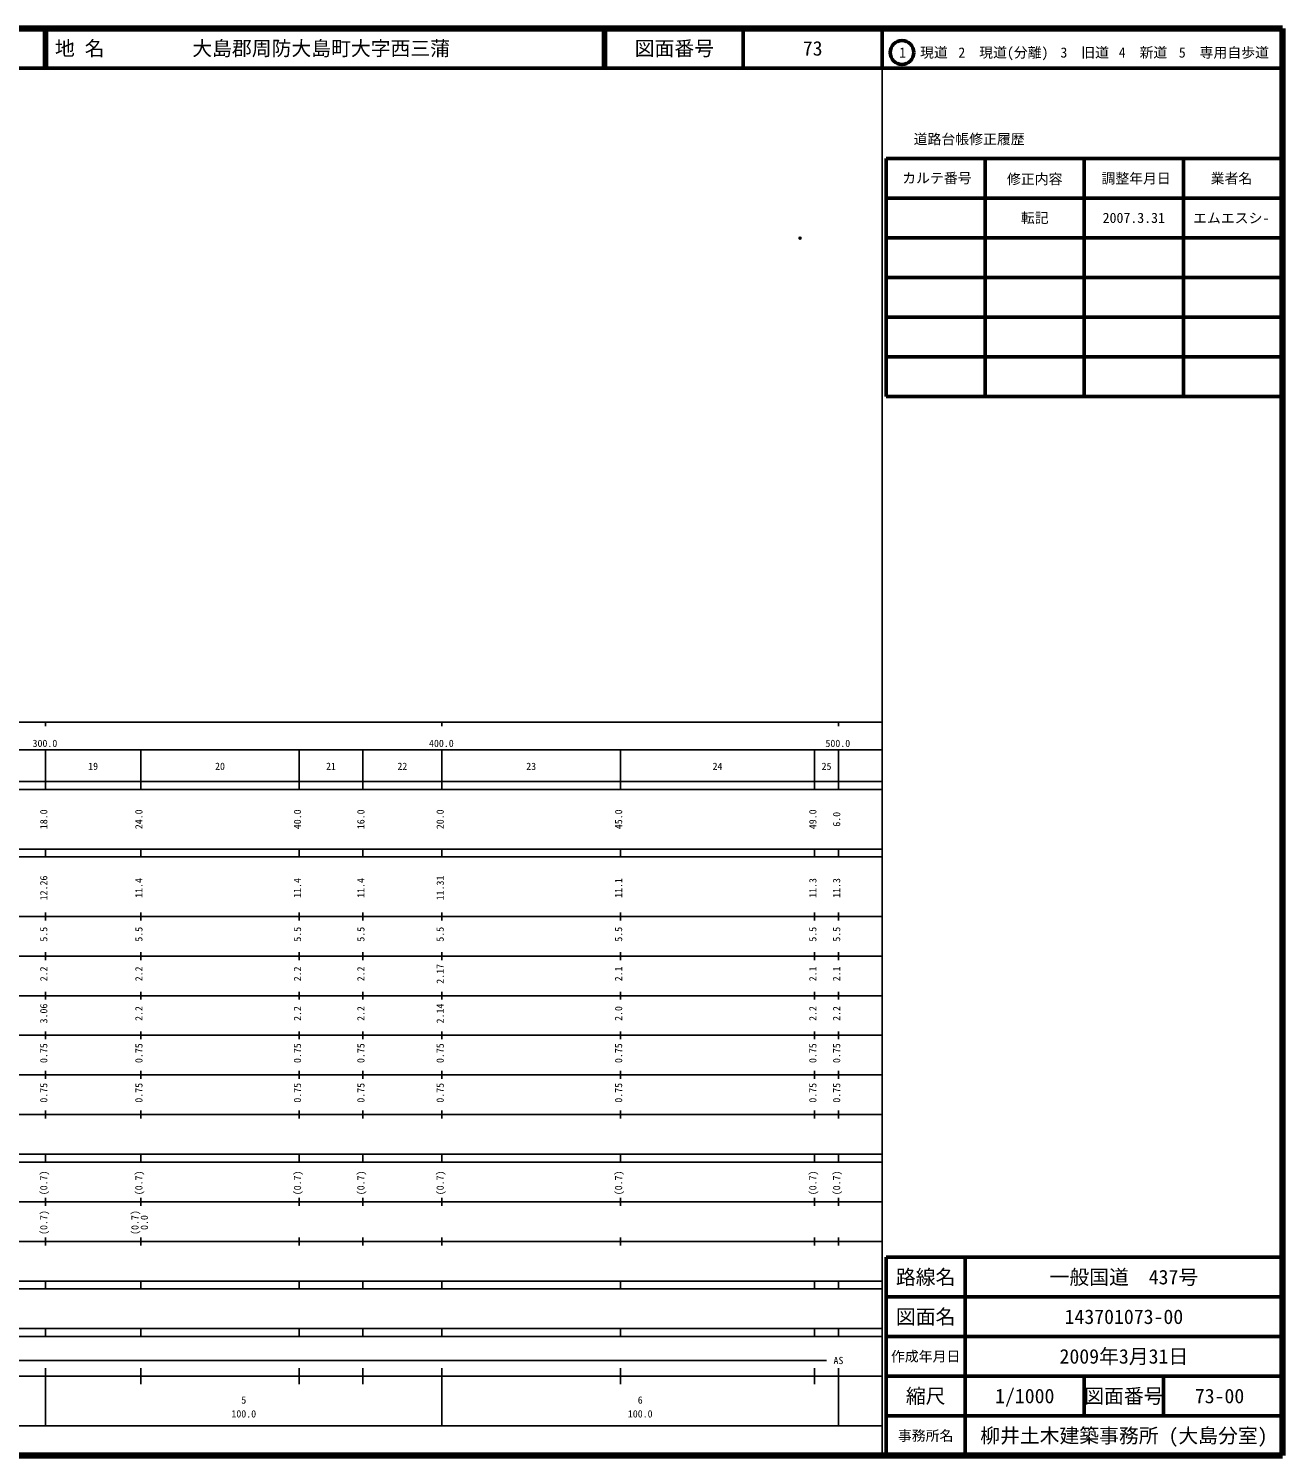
# Model space of a CAD drawing. Units: millimetres on the paper. Extents: x 40 to 680, y 20 to 380.
# Drawn here: x 363.7 to 680, y 20 to 380 of the extents above; entities that cross this region are included whole.
import ezdxf
from ezdxf.enums import TextEntityAlignment as Align

# ---------------------------------------------------------------- set-up
doc = ezdxf.new("R2010")
doc.units = ezdxf.units.MM
doc.header["$PDMODE"] = 32
doc.header["$PDSIZE"] = 0.5
doc.layers.add('M-OTRS', color=6, linetype='Continuous')
doc.layers.add('M-TTL-TXT', color=7, linetype='Continuous')
for name, color, linetype, lineweight in [('M-TTL', 2, 'Continuous', 140), ('M-TTL-BAND', 7, 'Continuous', 25), ('M-TTL-FRAM', 2, 'Continuous', 50), ('M-TTL-LINE', 7, 'Continuous', 50)]:
    doc.layers.add(name, color=color, linetype=linetype, lineweight=lineweight)
doc.styles.add('ＭＳ ゴシック', font='')
doc.styles.get('ＭＳ ゴシック').set_extended_font_data('MS Gothic')

msp = doc.modelspace()

# ---------------------------------------------------------------- linework, layer by layer
at = {"layer": 'M-OTRS'}
msp.add_point((558.312, 327.146), dxfattribs=at)
at = {"layer": 'M-TTL'}
for p, q in [((680, 380), (40, 380)), ((680, 20), (680, 380)), ((40, 20), (680, 20))]:
    msp.add_line(p, q, dxfattribs=at)
at = {"layer": 'M-TTL-BAND'}
for p, q in [((579, 20), (579, 370)), ((40, 205), (579, 205)), ((368, 205), (368, 204)), ((468, 205), (468, 204)), ((568, 205), (568, 204)), ((68, 198), (579, 198)), ((368, 188), (368, 198)), ((392, 188), (392, 198)), ((432, 188), (432, 198)), ((448, 188), (448, 198)), ((468, 188), (468, 198)), ((513, 188), (513, 198)), ((562, 188), (562, 198)), ((568, 188), (568, 198)), ((40, 190), (579, 190)), ((40, 188), (579, 188)), ((40, 173), (579, 173)), ((368, 171), (368, 173)), ((392, 171), (392, 173)), ((432, 171), (432, 173)), ((448, 171), (448, 173)), ((468, 171), (468, 173)), ((513, 171), (513, 173)), ((562, 171), (562, 173)), ((568, 171), (568, 173)), ((40, 171), (579, 171)), ((40, 156), (579, 156)), ((368, 155), (368, 157)), ((392, 155), (392, 157)), ((432, 155), (432, 157)), ((448, 155), (448, 157)), ((468, 155), (468, 157)), ((513, 155), (513, 157)), ((562, 155), (562, 157)), ((568, 155), (568, 157)), ((46, 146), (579, 146)), ((368, 145), (368, 147)), ((392, 145), (392, 147)), ((432, 145), (432, 147)), ((448, 145), (448, 147)), ((468, 145), (468, 147)), ((513, 145), (513, 147)), ((562, 145), (562, 147)), ((568, 145), (568, 147)), ((368, 135), (368, 137)), ((392, 135), (392, 137)), ((432, 135), (432, 137)), ((448, 135), (448, 137)), ((468, 135), (468, 137)), ((513, 135), (513, 137)), ((562, 135), (562, 137)), ((568, 135), (568, 137)), ((52, 136), (579, 136)), ((46, 126), (579, 126)), ((368, 125), (368, 127)), ((392, 125), (392, 127)), ((432, 125), (432, 127)), ((448, 125), (448, 127)), ((468, 125), (468, 127)), ((513, 125), (513, 127)), ((562, 125), (562, 127)), ((568, 125), (568, 127)), ((52, 116), (579, 116)), ((368, 115), (368, 117)), ((392, 115), (392, 117)), ((432, 115), (432, 117)), ((448, 115), (448, 117)), ((468, 115), (468, 117)), ((513, 115), (513, 117)), ((562, 115), (562, 117)), ((568, 115), (568, 117)), ((46, 106), (579, 106)), ((368, 105), (368, 107)), ((392, 105), (392, 107)), ((432, 105), (432, 107)), ((448, 105), (448, 107)), ((468, 105), (468, 107)), ((513, 105), (513, 107)), ((562, 105), (562, 107)), ((568, 105), (568, 107)), ((40, 96), (579, 96)), ((40, 94), (579, 94)), ((368, 94), (368, 96)), ((392, 94), (392, 96)), ((432, 94), (432, 96)), ((448, 94), (448, 96)), ((468, 94), (468, 96)), ((513, 94), (513, 96)), ((562, 94), (562, 96)), ((568, 94), (568, 96)), ((49, 84), (579, 84)), ((368, 83), (368, 85)), ((392, 83), (392, 85)), ((432, 83), (432, 85)), ((448, 83), (448, 85)), ((468, 83), (468, 85)), ((513, 83), (513, 85)), ((562, 83), (562, 85)), ((568, 83), (568, 85)), ((40, 74), (579, 74)), ((368, 73), (368, 75)), ((392, 73), (392, 75)), ((432, 73), (432, 75)), ((448, 73), (448, 75)), ((468, 73), (468, 75)), ((513, 73), (513, 75)), ((562, 73), (562, 75)), ((568, 73), (568, 75)), ((40, 64), (579, 64)), ((40, 62), (579, 62)), ((368, 62), (368, 64)), ((392, 62), (392, 64)), ((432, 62), (432, 64)), ((448, 62), (448, 64)), ((468, 62), (468, 64)), ((513, 62), (513, 64)), ((562, 62), (562, 64)), ((568, 62), (568, 64)), ((40, 52), (579, 52)), ((368, 50), (368, 52)), ((392, 50), (392, 52)), ((432, 50), (432, 52)), ((448, 50), (448, 52)), ((468, 50), (468, 52)), ((513, 50), (513, 52)), ((562, 50), (562, 52)), ((568, 50), (568, 52)), ((40, 50), (579, 50)), ((71, 44), (565, 44)), ((40, 40), (579, 40)), ((368, 27.5), (368, 42)), ((392, 38), (392, 42)), ((432, 38), (432, 42)), ((448, 38), (448, 42)), ((468, 27.5), (468, 42)), ((513, 38), (513, 42)), ((562, 38), (562, 42)), ((568, 27.5), (568, 42)), ((68, 27.5), (579, 27.5))]:
    msp.add_line(p, q, dxfattribs=at)
at = {"layer": 'M-TTL-FRAM'}
for p, q in [((580, 347.197), (580, 287.197)), ((580, 347.197), (680, 347.197)), ((580, 287.197), (680, 287.197)), ((680, 70), (580, 70)), ((580, 70), (580, 20))]:
    msp.add_line(p, q, dxfattribs=at)
at = {"layer": 'M-TTL-LINE'}
for p, q in [((367.75, 380), (367.75, 370)), ((368.25, 380), (368.25, 370)), ((508.747, 380), (508.747, 370)), ((509.247, 380), (509.247, 370)), ((543.997, 380), (543.997, 370)), ((579, 380), (579, 370)), ((40, 370), (680, 370)), ((605, 347.197), (605, 287.197)), ((630, 347.197), (630, 287.197)), ((655, 347.197), (655, 287.197)), ((580, 337.197), (680, 337.197)), ((580, 327.197), (680, 327.197)), ((580, 317.197), (680, 317.197)), ((580, 307.197), (680, 307.197)), ((580, 297.197), (680, 297.197)), ((600, 70), (600, 20)), ((680, 60), (580, 60)), ((680, 50), (580, 50)), ((680, 40), (580, 40)), ((630, 40), (630, 30)), ((650, 40), (650, 30)), ((680, 30), (580, 30))]:
    msp.add_line(p, q, dxfattribs=at)
msp.add_circle((584.031, 373.958), 3, dxfattribs=at)

# ---------------------------------------------------------------- texts
at = {"layer": 'M-TTL-BAND', "style": 'ＭＳ ゴシック'}
for s, p in [('300.0', (367.844, 198.195)), ('400.0', (467.844, 198.195)), ('500.0', (567.844, 198.195)), ('19', (380, 192.405)), ('20', (412, 192.405)), ('21', (440, 192.405)), ('22', (458, 192.405)), ('23', (490.5, 192.405)), ('24', (537.5, 192.405)), ('25', (565, 192.405)), ('AS', (568, 42.5)), ('5', (418, 32.523)), ('6', (518, 32.523)), ('100.0', (418, 29.033)), ('100.0', (518, 29.033))]:
    msp.add_text(s, height=1.833, dxfattribs=at).set_placement(p, align=Align.BOTTOM_CENTER)
for s, p in [('18.0', (369, 180.5)), ('24.0', (393, 180.5)), ('40.0', (433, 180.5)), ('16.0', (449, 180.5)), ('20.0', (469, 180.5)), ('45.0', (514, 180.5)), ('49.0', (563, 180.5)), ('6.0', (569, 180.5)), ('12.26', (369, 163.174)), ('11.31', (469, 163.174)), ('11.4', (393, 163.174)), ('11.4', (433, 163.174)), ('11.4', (449, 163.174)), ('11.1', (514, 163.174)), ('11.3', (563, 163.174)), ('11.3', (569, 163.174)), ('5.5', (369, 151.5)), ('5.5', (393, 151.5)), ('5.5', (433, 151.5)), ('5.5', (449, 151.5)), ('5.5', (469, 151.5)), ('5.5', (514, 151.5)), ('5.5', (563, 151.5)), ('5.5', (569, 151.5)), ('2.2', (369, 141.5)), ('2.2', (393, 141.5)), ('2.2', (433, 141.5)), ('2.2', (449, 141.5)), ('2.17', (469, 141.5)), ('2.1', (514, 141.5)), ('2.1', (563, 141.5)), ('2.1', (569, 141.5)), ('3.06', (369, 131.5)), ('2.2', (393, 131.5)), ('2.2', (433, 131.5)), ('2.2', (449, 131.5)), ('2.14', (469, 131.5)), ('2.0', (514, 131.5)), ('2.2', (563, 131.5)), ('2.2', (569, 131.5)), ('0.75', (369, 121.5)), ('0.75', (393, 121.5)), ('0.75', (433, 121.5)), ('0.75', (449, 121.5)), ('0.75', (469, 121.5)), ('0.75', (514, 121.5)), ('0.75', (563, 121.5)), ('0.75', (569, 121.5)), ('0.75', (369, 111.5)), ('0.75', (393, 111.5)), ('0.75', (433, 111.5)), ('0.75', (449, 111.5)), ('0.75', (469, 111.5)), ('0.75', (514, 111.5)), ('0.75', (563, 111.5)), ('0.75', (569, 111.5)), ('(0.7)', (369, 88.764)), ('(0.7)', (393, 88.764)), ('(0.7)', (433, 88.764)), ('(0.7)', (449, 88.764)), ('(0.7)', (469, 88.764)), ('(0.7)', (514, 88.764)), ('(0.7)', (563, 88.764)), ('(0.7)', (569, 88.764)), ('(0.7)', (369, 78.764)), ('(0.7)', (392, 78.764)), ('0.0', (394.37, 78.764))]:
    msp.add_text(s, height=1.833, rotation=90, dxfattribs=at).set_placement(p, align=Align.BOTTOM_CENTER)
at = {"layer": 'M-TTL-TXT', "style": 'ＭＳ ゴシック'}
for s, p in [('地 名', (370.38, 375)), ('大島郡周防大島町大字西三蒲', (405.024, 375))]:
    msp.add_text(s, height=3.666, dxfattribs=at).set_placement(p, align=Align.MIDDLE_LEFT)
for s, height, p in [('図面番号', 3.666, (526.622, 375)), ('73', 3.666, (561.497, 375)), ('1\u3000現道', 2.566, (589.448, 373.958)), ('2\u3000現道(分離)', 2.566, (609.619, 373.958)), ('3\u3000旧道', 2.566, (630.121, 373.958)), ('4\u3000新道', 2.566, (644.824, 373.958)), ('5\u3000専用自歩道', 2.566, (665.228, 373.958)), ('道路台帳修正履歴', 2.566, (600.968, 352.113)), ('カルテ番号', 2.566, (592.839, 342.277)), ('修正内容', 2.566, (617.509, 342.023)), ('調整年月日', 2.566, (643.089, 342.197)), ('業者名', 2.566, (667.134, 342.197)), ('転記', 2.566, (617.5, 332.245)), ('2007.3.31', 2.566, (642.5, 332.245)), ('エムエスシ-', 2.566, (667.077, 332.189)), ('路線名', 3.666, (590, 65)), ('路線名', 3.666, (590, 65)), ('一般国道\u3000437号', 3.666, (640, 65)), ('図面名', 3.666, (590, 55)), ('図面名', 3.666, (590, 55)), ('143701073-00', 3.666, (640, 55)), ('2009年3月31日', 3.666, (640, 45)), ('作成年月日', 2.566, (590, 45)), ('作成年月日', 2.566, (590, 45)), ('縮尺', 3.666, (590, 35)), ('縮尺', 3.666, (590, 35)), ('1/1000', 3.666, (615, 35)), ('図面番号', 3.666, (640, 35)), ('図面番号', 3.666, (640, 35)), ('73-00', 3.666, (664.125, 35)), ('事務所名', 2.566, (590, 25)), ('事務所名', 2.566, (590, 25)), ('柳井土木建築事務所 (大島分室)', 3.666, (640, 25))]:
    msp.add_text(s, height=height, dxfattribs=at).set_placement(p, align=Align.MIDDLE_CENTER)

doc.saveas('drawing.dxf')
